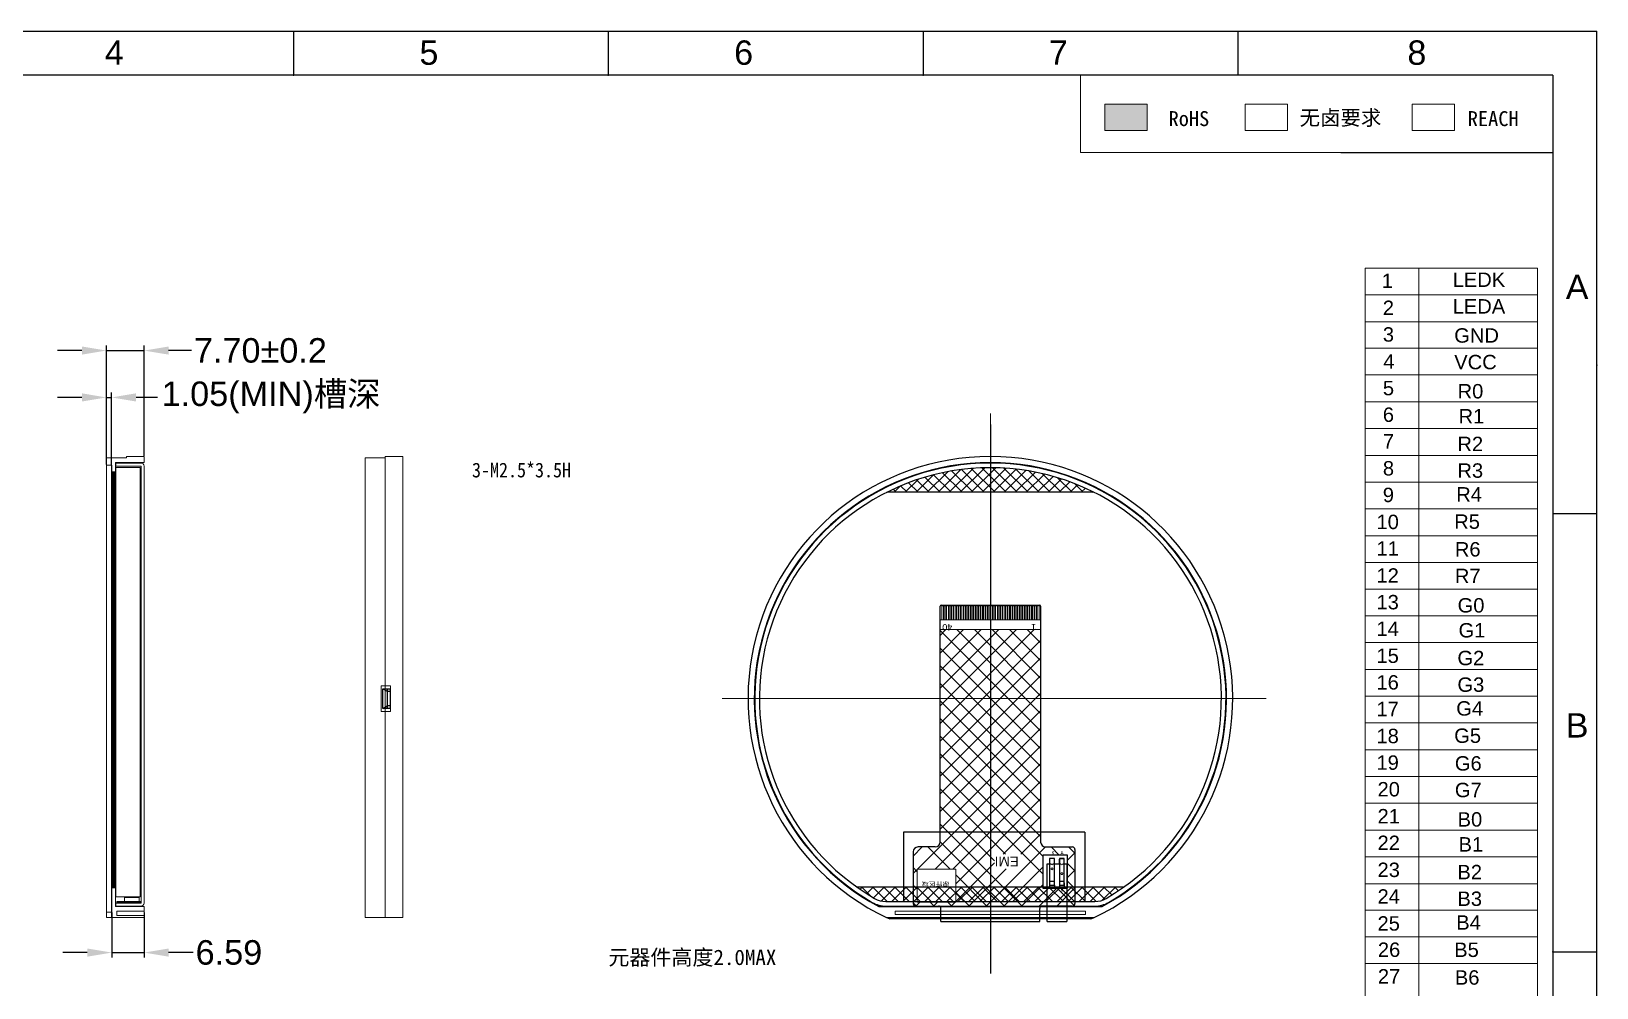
# Model space of a CAD drawing. Header units: millimetres. Extents: x 18626 to 19158, y -7082 to -6706.
# Drawn here: x 18838.5 to 19157.8, y -6901.2 to -6706 of the extents above; entities that cross this region are included whole.
import ezdxf
from ezdxf.enums import TextEntityAlignment as Align
from ezdxf.lldxf.tags import DXFTag

# ---------------------------------------------------------------- set-up
doc = ezdxf.new("R2010")
doc.units = ezdxf.units.MM
doc.header["$LTSCALE"] = 10
doc.layers.get('Defpoints').update_dxf_attribs({"lineweight": 13})
for name, color, linetype in [('1', 7, 'Continuous'), ('FPC', 30, 'Continuous'), ('OBJ-TEXT', 7, 'Continuous'), ('图框', 7, 'Continuous')]:
    doc.layers.add(name, color=color, linetype=linetype)
for name, color, linetype, lineweight in [('DIE_DIM', 12, 'Continuous', 13), ('DIM', 3, 'Continuous', 13), ('DIM（标注）', 3, 'Continuous', 15), ('FPCB', 30, 'Continuous', 35), ('粗实线层', 7, 'Continuous', 18)]:
    doc.layers.add(name, color=color, linetype=linetype, lineweight=lineweight)
doc.styles.add('LTCN', font='swisscl.ttf')
doc.styles.get("Standard").update_dxf_attribs({"font": 'arial.ttf', "height": 5})
doc.styles.add('TsaiPress', font='gbenor.shx', dxfattribs={"width": 0.9, "bigfont": 'gbcbig.shx'})
doc.styles.add('宋体', font='')
doc.styles.get('宋体').set_extended_font_data('SimSun')
tags = doc.linetypes.add('CENTER2', pattern=[1.125, 0.75, -0.125, 0.125, -0.125]).pattern_tags.tags
tags[10:11] = [DXFTag(74, 4), DXFTag(75, 0), DXFTag(340, '0'), DXFTag(46, 1.0), DXFTag(50, 0.0), DXFTag(44, 0.0), DXFTag(45, 0.0)]
tags[8:9] = [DXFTag(74, 4), DXFTag(75, 0), DXFTag(340, '0'), DXFTag(46, 1.0), DXFTag(50, 0.0), DXFTag(44, 0.0), DXFTag(45, 0.0)]
tags[6:7] = [DXFTag(74, 4), DXFTag(75, 0), DXFTag(340, '0'), DXFTag(46, 1.0), DXFTag(50, 0.0), DXFTag(44, 0.0), DXFTag(45, 0.0)]
tags[4:5] = [DXFTag(74, 4), DXFTag(75, 0), DXFTag(340, '0'), DXFTag(46, 1.0), DXFTag(50, 0.0), DXFTag(44, 0.0), DXFTag(45, 0.0)]
doc.dimstyles.new('STANDARD$0', dxfattribs={"dimtxt": 1, "dimasz": 5, "dimexe": 1, "dimexo": 0.1, "dimgap": 0.5, "dimtad": 0, "dimzin": 1, "dimdsep": 46, "dimtxsty": 'Standard', "dimcen": 0.09, "dimclrd": 256, "dimclre": 256, "dimclrt": 256, "dimadec": 0, "dimazin": 2, "dimtfac": 1, "dimtmove": 0, "dimatfit": 3, "dimfxl": 1, "dimtolj": 1, "dimarcsym": 0})

# ---------------------------------------------------------------- blocks, each defined once
blk = doc.blocks.new('*D30')
at = {"layer": 'Defpoints', "linetype": 'ByBlock', "transparency": 16777216}
for p in [(18853.78, -6793), (18861.48, -6792.74)]:
    blk.add_point(p, dxfattribs=at)
at = {"layer": 'DIM（标注）', "linetype": 'ByBlock', "lineweight": -2, "transparency": 16777216}
for p, q in [((18853.78, -6792.9), (18853.78, -6770.13)), ((18861.48, -6792.64), (18861.48, -6770.13)), ((18848.78, -6771.13), (18843.78, -6771.13)), ((18853.78, -6771.13), (18861.48, -6771.13)), ((18871.13, -6771.13), (18866.48, -6771.13)), ((18853.78, -6793), (18853.78, -6793))]:
    blk.add_line(p, q, dxfattribs=at)
at = {"layer": 'DIM（标注）', "linetype": 'ByBlock', "transparency": 16777216}
for points in [[(18853.78, -6771.13), (18848.78, -6771.96), (18848.78, -6770.3)], [(18861.48, -6771.13), (18866.48, -6771.96), (18866.48, -6770.3)]]:
    blk.add_solid(points, dxfattribs=at)
at = {"layer": 'DIM（标注）', "linetype": 'ByBlock', "transparency": 16777216, "insert": (18885.2, -6771.13), "char_height": 5, "attachment_point": 5}
blk.add_mtext('\\A1;7.70%%p0.2', dxfattribs=at)
blk = doc.blocks.new('*D36')
at = {"layer": 'Defpoints', "linetype": 'ByBlock', "transparency": 16777216}
for p in [(18853.78, -6794.5), (18854.83, -6794.5)]:
    blk.add_point(p, dxfattribs=at)
at = {"layer": 'DIM（标注）', "linetype": 'ByBlock', "lineweight": -2, "transparency": 16777216}
for p, q in [((18853.78, -6794.4), (18853.78, -6779.7)), ((18854.83, -6794.4), (18854.83, -6779.7)), ((18848.78, -6780.7), (18843.78, -6780.7)), ((18853.78, -6780.7), (18854.83, -6780.7)), ((18864.21, -6780.7), (18859.83, -6780.7)), ((18853.78, -6794.5), (18853.78, -6794.5))]:
    blk.add_line(p, q, dxfattribs=at)
at = {"layer": 'DIM（标注）', "linetype": 'ByBlock', "transparency": 16777216}
for points in [[(18853.78, -6780.7), (18848.78, -6781.53), (18848.78, -6779.86)], [(18854.83, -6780.7), (18859.83, -6781.53), (18859.83, -6779.86)]]:
    blk.add_solid(points, dxfattribs=at)
at = {"layer": 'DIM（标注）', "linetype": 'ByBlock', "transparency": 16777216, "insert": (18887.39, -6780.7), "char_height": 5, "attachment_point": 5}
blk.add_mtext('\\A1;1.05(MIN){\\fSimSun|b0|i0|c134|p2;槽深}', dxfattribs=at)
blk = doc.blocks.new('*D37')
at = {"layer": 'Defpoints', "linetype": 'ByBlock', "transparency": 16777216}
for p in [(18854.89, -6885.74), (18861.48, -6885.74)]:
    blk.add_point(p, dxfattribs=at)
at = {"layer": 'DIM（标注）', "linetype": 'ByBlock', "lineweight": -2, "transparency": 16777216}
for p, q in [((18854.89, -6885.74), (18854.89, -6885.74)), ((18854.89, -6885.84), (18854.89, -6895.02)), ((18861.48, -6885.84), (18861.48, -6895.02)), ((18849.89, -6894.02), (18844.89, -6894.02)), ((18854.89, -6894.02), (18861.48, -6894.02)), ((18871.48, -6894.02), (18866.48, -6894.02))]:
    blk.add_line(p, q, dxfattribs=at)
at = {"layer": 'DIM（标注）', "linetype": 'ByBlock', "transparency": 16777216}
for points in [[(18854.89, -6894.02), (18849.89, -6894.85), (18849.89, -6893.19)], [(18861.48, -6894.02), (18866.48, -6894.85), (18866.48, -6893.19)]]:
    blk.add_solid(points, dxfattribs=at)
at = {"layer": 'DIM（标注）', "linetype": 'ByBlock', "transparency": 16777216, "insert": (18878.78, -6894.02), "char_height": 5, "attachment_point": 5}
blk.add_mtext('\\A1;6.59', dxfattribs=at)
blk = doc.blocks.new('6FDHGJ')
at = {"color": 2}
for p, q in [((19065.05, -6824.14), (19065.05, -6823.54)), ((19070.25, -6913.37), (19070.25, -6824.14)), ((19070.85, -6913.37), (19070.85, -6824.14)), ((19065.05, -6913.97), (19065.05, -6913.37)), ((19065.05, -6913.37), (19070.25, -6913.37)), ((19065.05, -6913.97), (19070.25, -6913.97))]:
    blk.add_line(p, q, dxfattribs=at)
for centre, start, end in [((19070.25, -6824.14), 0, 90), ((19070.25, -6913.37), 270, 0)]:
    blk.add_arc(centre, 0.6, start, end, dxfattribs=at)
at = {"layer": 'DIM（标注）', "color": 2}
for p, q in [((19070.25, -6823.54), (19065.05, -6823.54)), ((19070.25, -6824.14), (19065.05, -6824.14))]:
    blk.add_line(p, q, dxfattribs=at)
blk = doc.blocks.new('5GGGGG')
at = {"color": 6}
blk.add_line((18394.61, -6852.53), (18414.71, -6852.53), dxfattribs=at)
at = {"color": 6, "lineweight": 0}
for p, q in [((18394.41, -6855.53), (18414.91, -6855.53)), ((18394.41, -6857.53), (18414.91, -6857.53))]:
    blk.add_line(p, q, dxfattribs=at)
at = {"color": 5, "lineweight": 0}
for p, q in [((18413.56, -6857.53), (18394.41, -6876.68)), ((18409.97, -6857.53), (18394.41, -6873.09)), ((18406.38, -6857.53), (18394.41, -6869.5)), ((18402.79, -6857.53), (18394.41, -6865.91)), ((18399.19, -6857.53), (18394.41, -6862.31)), ((18395.6, -6857.53), (18394.41, -6858.72)), ((18394.41, -6857.72), (18414.91, -6878.22)), ((18414.91, -6859.77), (18394.41, -6880.27)), ((18397.81, -6857.53), (18414.91, -6874.63)), ((18401.4, -6857.53), (18414.91, -6871.04)), ((18404.99, -6857.53), (18414.91, -6867.44)), ((18408.59, -6857.53), (18414.91, -6863.85)), ((18412.18, -6857.53), (18414.91, -6860.26)), ((18394.41, -6861.31), (18414.91, -6881.81)), ((18414.91, -6863.37), (18394.41, -6883.87)), ((18394.41, -6864.91), (18414.91, -6885.41)), ((18414.91, -6866.96), (18394.41, -6887.46)), ((18394.41, -6868.5), (18414.91, -6889)), ((18414.91, -6870.55), (18394.41, -6891.05)), ((18394.41, -6872.09), (18414.91, -6892.59)), ((18414.91, -6874.14), (18394.41, -6894.64)), ((18394.41, -6875.68), (18414.91, -6896.18)), ((18414.91, -6877.74), (18394.41, -6898.24)), ((18394.41, -6879.27), (18414.91, -6899.77)), ((18414.91, -6881.33), (18389.8, -6906.43)), ((18414.91, -6884.92), (18393.4, -6906.43)), ((18394.41, -6882.87), (18415.34, -6903.8)), ((18394.41, -6886.46), (18415.34, -6907.39)), ((18414.91, -6888.51), (18396.99, -6906.43)), ((18394.41, -6890.05), (18407.71, -6903.35)), ((18414.91, -6892.1), (18397.59, -6909.42)), ((18394.41, -6893.64), (18405.5, -6904.73)), ((18394.41, -6897.23), (18411.14, -6913.97)), ((18414.91, -6895.7), (18407.25, -6903.35)), ((18390.74, -6901.9), (18388.91, -6903.74)), ((18391.89, -6901.9), (18396.42, -6906.43)), ((18394.41, -6900.83), (18407.55, -6913.97)), ((18415.89, -6901.9), (18403.82, -6913.97)), ((18414.91, -6899.29), (18410.84, -6903.35)), ((18417.03, -6901.9), (18418.72, -6903.59)), ((18419.48, -6901.9), (18419.48, -6901.9)), ((18420.63, -6901.9), (18421.91, -6903.18)), ((18388.97, -6902.57), (18388.97, -6902.57)), ((18421.91, -6903.06), (18420.41, -6904.56)), ((18388.91, -6906.1), (18389.74, -6906.94)), ((18389.74, -6906.49), (18388.91, -6907.33)), ((18405.5, -6905.11), (18397.59, -6913.01)), ((18397.59, -6907.6), (18403.96, -6913.97)), ((18407.86, -6906.34), (18400.23, -6913.97)), ((18415.34, -6906.04), (18407.41, -6913.97)), ((18420.41, -6905.27), (18421.91, -6906.77)), ((18421.91, -6906.66), (18420.41, -6908.16)), ((18388.91, -6909.69), (18389.74, -6910.53)), ((18389.74, -6910.09), (18388.91, -6910.92)), ((18397.59, -6911.2), (18400.37, -6913.97)), ((18415.34, -6909.63), (18411, -6913.97)), ((18418.23, -6910.33), (18414.6, -6913.97)), ((18421.91, -6910.25), (18418.19, -6913.97)), ((18418.28, -6910.33), (18421.91, -6913.96)), ((18420.41, -6908.87), (18421.91, -6910.37)), ((18388.91, -6913.29), (18389.59, -6913.97)), ((18390.26, -6913.16), (18389.45, -6913.97)), ((18392.37, -6913.16), (18393.18, -6913.97)), ((18393.86, -6913.16), (18393.04, -6913.97)), ((18395.96, -6913.16), (18396.78, -6913.97)), ((18397.45, -6913.16), (18396.63, -6913.97)), ((18421.91, -6913.84), (18421.85, -6913.9))]:
    blk.add_line(p, q, dxfattribs=at)
for p, q in [((18418.73, -6904.22), (18419.71, -6904.22)), ((18418.73, -6905.22), (18418.73, -6904.42)), ((18416.73, -6909.72), (18416.73, -6910.22)), ((18417.73, -6910.22), (18416.73, -6910.22)), ((18417.73, -6909.72), (18417.73, -6910.22)), ((18418.73, -6909.72), (18418.73, -6910.22)), ((18419.73, -6910.22), (18418.73, -6910.22)), ((18419.73, -6909.22), (18419.73, -6909.72)), ((18419.73, -6909.72), (18419.73, -6910.22)), ((18421.41, -6913.97), (18415.23, -6913.97))]:
    blk.add_line(p, q)
at = {"color": 6, "lineweight": 0}
for points in [[(18394.73, -6855.53), (18395.08, -6855.53), (18395.08, -6852.73), (18394.96, -6852.53), (18394.86, -6852.53), (18394.73, -6852.73)], [(18395.23, -6855.53), (18395.58, -6855.53), (18395.58, -6852.73), (18395.46, -6852.53), (18395.36, -6852.53), (18395.23, -6852.73)], [(18395.73, -6855.53), (18396.08, -6855.53), (18396.08, -6852.73), (18395.96, -6852.53), (18395.86, -6852.53), (18395.73, -6852.73)], [(18396.23, -6855.53), (18396.58, -6855.53), (18396.58, -6852.73), (18396.46, -6852.53), (18396.36, -6852.53), (18396.23, -6852.73)], [(18396.73, -6855.53), (18397.08, -6855.53), (18397.08, -6852.73), (18396.96, -6852.53), (18396.86, -6852.53), (18396.73, -6852.73)], [(18397.23, -6855.53), (18397.58, -6855.53), (18397.58, -6852.73), (18397.46, -6852.53), (18397.36, -6852.53), (18397.23, -6852.73)], [(18397.73, -6855.53), (18398.08, -6855.53), (18398.08, -6852.73), (18397.96, -6852.53), (18397.86, -6852.53), (18397.73, -6852.73)], [(18398.23, -6855.53), (18398.58, -6855.53), (18398.58, -6852.73), (18398.46, -6852.53), (18398.36, -6852.53), (18398.23, -6852.73)], [(18398.73, -6855.53), (18399.08, -6855.53), (18399.08, -6852.73), (18398.96, -6852.53), (18398.86, -6852.53), (18398.73, -6852.73)], [(18399.23, -6855.53), (18399.58, -6855.53), (18399.58, -6852.73), (18399.46, -6852.53), (18399.36, -6852.53), (18399.23, -6852.73)], [(18399.73, -6855.53), (18400.08, -6855.53), (18400.08, -6852.73), (18399.96, -6852.53), (18399.86, -6852.53), (18399.73, -6852.73)], [(18400.23, -6855.53), (18400.58, -6855.53), (18400.58, -6852.73), (18400.46, -6852.53), (18400.36, -6852.53), (18400.23, -6852.73)], [(18400.73, -6855.53), (18401.08, -6855.53), (18401.08, -6852.73), (18400.96, -6852.53), (18400.86, -6852.53), (18400.73, -6852.73)], [(18401.23, -6855.53), (18401.58, -6855.53), (18401.58, -6852.73), (18401.46, -6852.53), (18401.36, -6852.53), (18401.23, -6852.73)], [(18401.73, -6855.53), (18402.08, -6855.53), (18402.08, -6852.73), (18401.96, -6852.53), (18401.86, -6852.53), (18401.73, -6852.73)], [(18402.23, -6855.53), (18402.58, -6855.53), (18402.58, -6852.73), (18402.46, -6852.53), (18402.36, -6852.53), (18402.23, -6852.73)], [(18402.73, -6855.53), (18403.08, -6855.53), (18403.08, -6852.73), (18402.96, -6852.53), (18402.86, -6852.53), (18402.73, -6852.73)], [(18403.23, -6855.53), (18403.58, -6855.53), (18403.58, -6852.73), (18403.46, -6852.53), (18403.36, -6852.53), (18403.23, -6852.73)], [(18403.73, -6855.53), (18404.08, -6855.53), (18404.08, -6852.73), (18403.96, -6852.53), (18403.86, -6852.53), (18403.73, -6852.73)], [(18404.23, -6855.53), (18404.58, -6855.53), (18404.58, -6852.73), (18404.46, -6852.53), (18404.36, -6852.53), (18404.23, -6852.73)], [(18404.73, -6855.53), (18405.08, -6855.53), (18405.08, -6852.73), (18404.96, -6852.53), (18404.86, -6852.53), (18404.73, -6852.73)], [(18405.23, -6855.53), (18405.58, -6855.53), (18405.58, -6852.73), (18405.46, -6852.53), (18405.36, -6852.53), (18405.23, -6852.73)], [(18405.73, -6855.53), (18406.08, -6855.53), (18406.08, -6852.73), (18405.96, -6852.53), (18405.86, -6852.53), (18405.73, -6852.73)], [(18406.23, -6855.53), (18406.58, -6855.53), (18406.58, -6852.73), (18406.46, -6852.53), (18406.36, -6852.53), (18406.23, -6852.73)], [(18406.73, -6855.53), (18407.08, -6855.53), (18407.08, -6852.73), (18406.96, -6852.53), (18406.86, -6852.53), (18406.73, -6852.73)], [(18407.23, -6855.53), (18407.58, -6855.53), (18407.58, -6852.73), (18407.46, -6852.53), (18407.36, -6852.53), (18407.23, -6852.73)], [(18407.73, -6855.53), (18408.08, -6855.53), (18408.08, -6852.73), (18407.96, -6852.53), (18407.86, -6852.53), (18407.73, -6852.73)], [(18408.23, -6855.53), (18408.58, -6855.53), (18408.58, -6852.73), (18408.46, -6852.53), (18408.36, -6852.53), (18408.23, -6852.73)], [(18408.73, -6855.53), (18409.08, -6855.53), (18409.08, -6852.73), (18408.96, -6852.53), (18408.86, -6852.53), (18408.73, -6852.73)], [(18409.23, -6855.53), (18409.58, -6855.53), (18409.58, -6852.73), (18409.46, -6852.53), (18409.36, -6852.53), (18409.23, -6852.73)], [(18409.73, -6855.53), (18410.08, -6855.53), (18410.08, -6852.73), (18409.96, -6852.53), (18409.86, -6852.53), (18409.73, -6852.73)], [(18410.23, -6855.53), (18410.58, -6855.53), (18410.58, -6852.73), (18410.46, -6852.53), (18410.36, -6852.53), (18410.23, -6852.73)], [(18410.73, -6855.53), (18411.08, -6855.53), (18411.08, -6852.73), (18410.96, -6852.53), (18410.86, -6852.53), (18410.73, -6852.73)], [(18411.23, -6855.53), (18411.58, -6855.53), (18411.58, -6852.73), (18411.46, -6852.53), (18411.36, -6852.53), (18411.23, -6852.73)], [(18411.73, -6855.53), (18412.08, -6855.53), (18412.08, -6852.73), (18411.96, -6852.53), (18411.86, -6852.53), (18411.73, -6852.73)], [(18412.23, -6855.53), (18412.58, -6855.53), (18412.58, -6852.73), (18412.46, -6852.53), (18412.36, -6852.53), (18412.23, -6852.73)], [(18412.73, -6855.53), (18413.08, -6855.53), (18413.08, -6852.73), (18412.96, -6852.53), (18412.86, -6852.53), (18412.73, -6852.73)], [(18413.23, -6855.53), (18413.58, -6855.53), (18413.58, -6852.73), (18413.46, -6852.53), (18413.36, -6852.53), (18413.23, -6852.73)], [(18413.73, -6855.53), (18414.08, -6855.53), (18414.08, -6852.73), (18413.96, -6852.53), (18413.86, -6852.53), (18413.73, -6852.73)], [(18414.23, -6855.53), (18414.58, -6855.53), (18414.58, -6852.73), (18414.46, -6852.53), (18414.36, -6852.53), (18414.23, -6852.73)]]:
    blk.add_lwpolyline(points, close=True, dxfattribs=at)
for points in [[(18420.41, -6910.33), (18420.41, -6903.59), (18415.34, -6903.59), (18415.34, -6910.33)], [(18417.73, -6909.72), (18417.73, -6904.22), (18416.73, -6904.22), (18416.73, -6909.72)], [(18419.73, -6909.72), (18419.73, -6904.22), (18418.73, -6904.22), (18418.73, -6909.72)]]:
    blk.add_lwpolyline(points, close=True)
at = {"color": 6}
for centre, start, end in [((18394.61, -6852.73), 90, 180), ((18414.71, -6852.73), 0, 90)]:
    blk.add_arc(centre, 0.2, start, end, dxfattribs=at)
for centre, start, end in [((18389.41, -6913.47), 180, 270), ((18394.08, -6914.47), 0, 90), ((18415.23, -6914.47), 90, 180), ((18421.41, -6913.47), 270, 0)]:
    blk.add_arc(centre, 0.5, start, end)
at = {"layer": 'DIM（标注）'}
for p, q in [((18394.08, -6913.97), (18389.41, -6913.97)), ((18393.68, -6913.97), (18415.23, -6913.97))]:
    blk.add_line(p, q, dxfattribs=at)
at = {"layer": 'DIM（标注）', "color": 0}
blk.add_lwpolyline([(18397.59, -6913.16), (18397.59, -6906.43), (18389.74, -6906.43), (18389.74, -6913.16)], close=True, dxfattribs=at)
at = {"layer": 'FPC', "color": 30}
for p, q in [((18394.41, -6900.9), (18394.41, -6852.73)), ((18414.91, -6852.73), (18414.91, -6900.9)), ((18393.41, -6901.9), (18389.91, -6901.9)), ((18391.91, -6901.9), (18390.91, -6901.9)), ((18415.91, -6901.9), (18421.41, -6901.9))]:
    blk.add_line(p, q, dxfattribs=at)
at = {"layer": 'FPC', "color": 6}
for p, q in [((18393.41, -6901.9), (18389.91, -6901.9)), ((18391.91, -6901.9), (18390.91, -6901.9)), ((18415.91, -6901.9), (18419.91, -6901.9)), ((18388.91, -6902.9), (18388.91, -6913.47)), ((18421.91, -6902.4), (18421.91, -6913.47)), ((18394.58, -6917.1), (18394.58, -6914.47)), ((18414.73, -6917.1), (18414.73, -6914.47)), ((18394.58, -6917.1), (18414.73, -6917.1))]:
    blk.add_line(p, q, dxfattribs=at)
for centre, start, end in [((18389.91, -6902.9), 90, 180), ((18393.41, -6900.9), 270, 0), ((18415.91, -6900.9), 180, 270)]:
    blk.add_arc(centre, 1, start, end, dxfattribs=at)
at = {"layer": 'FPC', "color": 30}
for centre, start, end in [((18389.91, -6902.9), 90, 180), ((18393.41, -6900.9), 270, 0), ((18415.91, -6900.9), 180, 270)]:
    blk.add_arc(centre, 1, start, end, dxfattribs=at)
at = {"layer": 'FPC'}
blk.add_arc((18421.41, -6902.4), 0.5, 0, 90, dxfattribs=at)
at = {"color": 6, "lineweight": 0, "width": 1.0173, "attachment_point": 1, "rotation": 180}
for s, insert, char_height in [('40', (18396.89, -6857.71), 1.313), ('1', (18414, -6857.71), 1.31)]:
    blk.add_mtext(s, dxfattribs=dict(at, insert=insert, char_height=char_height))
at = {"layer": 'DIM（标注）', "color": 0, "attachment_point": 1, "rotation": 180}
for s, insert, char_height, width in [('\\fArial|b0|i0|c0|p32;EMI', (18410.47, -6905.84), 1.9905, 36.6354), ('\\fSimSun|b0|i0|c134|p0;原件区域', (18396.28, -6910.05), 1, 18.4052)]:
    blk.add_mtext(s, dxfattribs=dict(at, insert=insert, char_height=char_height, width=width))
at = {"layer": 'FPCB', "color": 0, "lineweight": 5, "insert": (18418.96, -6911.04), "char_height": 0.75, "width": 0.75, "attachment_point": 3, "rotation": 180, "style": 'LTCN'}
blk.add_mtext('A', dxfattribs=at)
blk = doc.blocks.new('AGAH')
h = blk.add_hatch()
h.set_pattern_fill('ANSI37', color=6, scale=0.5, style=0)
h.set_pattern_definition([(45, (-11665.2197, -362.1488), (-1.122532015, 1.122532015), []), (135, (-11665.2197, -362.1488), (-1.122532015, -1.122532015), [])])
h.paths.add_polyline_path([(18319.13, -7353.43, 0.236677), (18276.88, -7353.43)])
h.paths.add_polyline_path([(18270.68, -7433.96, 0.023266), (18274.37, -7436.33, 0.132113), (18276.7, -7436.96), (18319.31, -7436.96, 0.132113), (18321.65, -7436.33, 0.023266), (18325.33, -7433.96)])
at = {"color": 1, "linetype": 'CENTER2'}
blk.add_line((18298.01, -7339.62), (18298.01, -7451.64), dxfattribs=at)
at = {"color": 6}
for p, q in [((18319.13, -7353.43), (18276.88, -7353.43)), ((18270.68, -7433.96), (18325.33, -7433.96))]:
    blk.add_line(p, q, dxfattribs=at)
at = {"color": 2}
blk.add_line((18276.7, -7436.96), (18319.31, -7436.96), dxfattribs=at)
for centre, radius, start, end in [((18298.01, -7395.56), 47.13, 300.1044, 239.8956), ((18276.7, -7432.31), 4.65, 239.8956, 270), ((18319.31, -7432.31), 4.65, 270, 300.1044)]:
    blk.add_arc(centre, radius, start, end, dxfattribs=at)

msp = doc.modelspace()

# ---------------------------------------------------------------- hatches: boundary and pattern name
at = {"layer": 'DIM', "lineweight": 15}
msp.add_hatch(color=256, dxfattribs=at).paths.add_polyline_path([(19057.468, -6720.818), (19057.468, -6726.216), (19066.104, -6726.216), (19066.104, -6720.818)])

# ---------------------------------------------------------------- linework, layer by layer
for p, q in [((19105.662, -6730.706), (19148.898, -6730.706)), ((19148.898, -6804.392), (19157.846, -6804.392)), ((19016.391, -6869.464), (19016.391, -6883.584)), ((19053.391, -6869.464), (19016.391, -6869.464)), ((19053.391, -6869.464), (19053.391, -6883.584)), ((19148.898, -6893.879), (19157.846, -6893.879))]:
    msp.add_line(p, q)
at = {"lineweight": -3}
msp.add_line((19148.898, -6739.471), (19148.898, -6864.88), dxfattribs=at)
at = {"lineweight": 0}
for p, q in [((19110.588, -6754.29), (19145.795, -6754.29)), ((19110.588, -6754.29), (19110.588, -6972.72)), ((19121.531, -6754.29), (19121.531, -6972.72)), ((19145.795, -6754.29), (19145.795, -6972.72)), ((19110.588, -6759.725), (19145.795, -6759.725)), ((19110.588, -6765.233), (19145.795, -6765.233)), ((19110.588, -6770.668), (19145.795, -6770.668)), ((19110.588, -6776.104), (19145.795, -6776.104)), ((19110.588, -6781.612), (19145.795, -6781.612)), ((19110.588, -6787.047), (19145.795, -6787.047)), ((19110.588, -6792.554), (19145.795, -6792.554)), ((19110.588, -6797.99), (19145.795, -6797.99)), ((19110.588, -6803.426), (19145.795, -6803.426)), ((19110.588, -6808.933), (19145.795, -6808.933)), ((19110.588, -6814.369), (19145.795, -6814.369)), ((19110.588, -6819.804), (19145.795, -6819.804)), ((19110.588, -6825.312), (19145.795, -6825.312)), ((19110.588, -6830.747), (19145.795, -6830.747)), ((19110.588, -6836.255), (19145.795, -6836.255)), ((19110.588, -6841.69), (19145.795, -6841.69)), ((19110.588, -6847.126), (19145.795, -6847.126)), ((19110.588, -6852.633), (19145.795, -6852.633)), ((19110.588, -6858.069), (19145.795, -6858.069)), ((19110.588, -6863.504), (19145.795, -6863.504)), ((19110.588, -6869.012), (19145.795, -6869.012)), ((19110.588, -6874.448), (19145.795, -6874.448)), ((19110.588, -6879.955), (19145.795, -6879.955)), ((19110.588, -6885.391), (19145.795, -6885.391)), ((19110.588, -6890.826), (19145.795, -6890.826)), ((19110.588, -6896.262), (19145.866, -6896.262))]:
    msp.add_line(p, q, dxfattribs=at)
at = {"color": 2}
for p, q in [((18910.155, -6840.184), (18911.655, -6840.184)), ((18910.155, -6844.184), (18910.155, -6840.184)), ((18910.155, -6840.184), (18911.055, -6840.684)), ((18911.055, -6840.184), (18911.055, -6844.184)), ((18911.055, -6840.684), (18911.655, -6840.684)), ((18911.655, -6840.184), (18911.655, -6844.184)), ((18910.155, -6844.184), (18911.055, -6843.684)), ((18911.655, -6844.184), (18910.155, -6844.184)), ((18911.655, -6843.684), (18911.055, -6843.684)), ((19012.834, -6884.534), (19055.448, -6884.534))]:
    msp.add_line(p, q, dxfattribs=at)
at = {"color": 0}
msp.add_line((19011.352, -6884.634), (19056.929, -6884.634), dxfattribs=at)
at = {"color": 246}
for p, q in [((19054.662, -6887.164), (19013.62, -6887.164)), ((19054.618, -6886.964), (19013.663, -6886.964))]:
    msp.add_line(p, q, dxfattribs=at)
at = {"color": 0}
for radius, start, end in [(49.44, 295.34834, 244.65166), (48.18, 298.22817, 241.77183)]:
    msp.add_arc((19034.141, -6842.184), radius, start, end, dxfattribs=at)
at = {"color": 2}
for centre, radius, start, end in [((19034.141, -6842.184), 48.08, 300.10439, 239.89561), ((19012.834, -6878.934), 5.6, 239.89561, 270), ((19055.448, -6878.934), 5.6, 270, 300.10439)]:
    msp.add_arc(centre, radius, start, end, dxfattribs=at)
at = {"color": 246}
for radius, start, end in [(49.44, 244.65166, 245.4763), (49.24, 245.14745, 245.42577), (49.24, 294.57423, 294.85255), (49.44, 294.5237, 295.34834)]:
    msp.add_arc((19034.141, -6842.184), radius, start, end, dxfattribs=at)
msp.add_point((19148.898, -6893.879))
at = {"layer": '1', "color": 7}
for p, q in [((19111.539, -6730.719), (19148.898, -6730.719)), ((19148.898, -6864.766), (19148.898, -6991.361))]:
    msp.add_line(p, q, dxfattribs=at)
msp.add_lwpolyline([(19148.898, -6730.706), (19148.898, -6864.766)], dxfattribs=at)
at = {"layer": 'DIM', "lineweight": 15}
for points in [[(19052.531, -6714.905), (19052.531, -6730.706), (19148.898, -6730.706), (19148.898, -6714.905)], [(19057.468, -6720.818), (19066.104, -6720.818), (19066.104, -6726.216), (19057.468, -6726.216)], [(19086.131, -6720.818), (19094.767, -6720.818), (19094.767, -6726.216), (19086.131, -6726.216)], [(19120.214, -6720.818), (19128.85, -6720.818), (19128.85, -6726.216), (19120.214, -6726.216)]]:
    msp.add_lwpolyline(points, close=True, dxfattribs=at)
at = {"layer": 'DIM（标注）', "color": 1}
for p, q in [((19034.141, -6894.483), (19034.141, -6783.967)), ((18979.399, -6842.184), (19090.392, -6842.184))]:
    msp.add_line(p, q, dxfattribs=at)
at = {"layer": 'DIM（标注）', "color": 0}
for p, q in [((18857.878, -6793.004), (18853.778, -6793.004)), ((18853.778, -6886.864), (18853.778, -6793.004)), ((18861.478, -6792.744), (18857.878, -6792.744)), ((18857.878, -6793.004), (18857.878, -6792.744)), ((18861.478, -6794.004), (18861.478, -6792.744)), ((18910.655, -6793.004), (18906.555, -6793.004)), ((18906.555, -6886.864), (18906.555, -6793.004)), ((18914.255, -6792.744), (18910.655, -6792.744)), ((18910.655, -6886.864), (18910.655, -6792.744)), ((18914.255, -6792.744), (18914.255, -6886.864)), ((18853.778, -6794.504), (18854.888, -6794.504)), ((18854.888, -6886.864), (18854.888, -6794.504)), ((18854.888, -6795.904), (18855.628, -6795.904)), ((18861.478, -6794.004), (18855.628, -6794.004)), ((18855.628, -6884.634), (18855.628, -6794.004)), ((18909.855, -6839.584), (18911.755, -6839.584)), ((18909.855, -6844.784), (18909.855, -6839.584)), ((18911.755, -6839.584), (18911.755, -6844.784)), ((18911.755, -6844.784), (18909.855, -6844.784)), ((18854.868, -6880.804), (18855.628, -6880.804)), ((18853.778, -6885.741), (18854.888, -6885.741)), ((18855.628, -6884.634), (18861.478, -6884.634)), ((18861.478, -6884.634), (18861.478, -6886.864)), ((19014.745, -6885.534), (19053.537, -6885.534)), ((19014.745, -6886.278), (19014.745, -6885.534)), ((19053.537, -6886.278), (19053.537, -6885.534)), ((18861.478, -6886.864), (18853.778, -6886.864)), ((18914.255, -6886.864), (18906.555, -6886.864)), ((19055.307, -6886.864), (19012.975, -6886.864)), ((19053.537, -6886.278), (19014.745, -6886.278))]:
    msp.add_line(p, q, dxfattribs=at)
at = {"layer": 'DIM（标注）', "color": 5}
for p, q in [((18854.828, -6886.864), (18854.828, -6794.504)), ((18855.878, -6883.734), (18855.878, -6883.934))]:
    msp.add_line(p, q, dxfattribs=at)
at = {"layer": 'DIM（标注）', "color": 64}
for p, q in [((18854.968, -6880.804), (18854.968, -6795.904)), ((18855.128, -6880.804), (18855.128, -6795.904)), ((18855.278, -6880.804), (18855.278, -6795.904)), ((18855.428, -6880.804), (18855.428, -6795.904))]:
    msp.add_line(p, q, dxfattribs=at)
at = {"layer": 'DIM（标注）', "color": 4}
for p, q in [((18855.678, -6795.004), (18860.678, -6795.004)), ((18855.678, -6882.654), (18855.678, -6795.004)), ((18860.678, -6882.654), (18860.678, -6795.004)), ((18855.678, -6882.654), (18860.678, -6882.654)), ((18855.883, -6885.534), (18861.478, -6885.534)), ((18855.883, -6885.534), (18855.883, -6886.478)), ((18855.883, -6886.478), (18861.478, -6886.478))]:
    msp.add_line(p, q, dxfattribs=at)
at = {"layer": 'DIM（标注）', "color": 2}
for p, q in [((19046.216, -6875.913), (19046.216, -6879.413)), ((19047.216, -6875.913), (19047.216, -6879.413)), ((19048.216, -6875.913), (19048.216, -6879.413)), ((19049.216, -6875.913), (19049.216, -6879.413))]:
    msp.add_line(p, q, dxfattribs=at)
at = {"layer": 'DIM（标注）', "color": 42}
for p, q in [((18855.878, -6883.734), (18855.878, -6883.604)), ((18855.878, -6883.604), (18860.878, -6883.604)), ((18855.878, -6883.734), (18860.878, -6883.734))]:
    msp.add_line(p, q, dxfattribs=at)
at = {"layer": 'DIM（标注）', "color": 6}
msp.add_lwpolyline([(18860.478, -6882.804), (18860.478, -6883.604), (18857.478, -6883.604), (18857.478, -6882.804)], close=True, dxfattribs=at)
at = {"layer": 'DIM（标注）', "color": 2}
for centre in [(19046.716, -6876.913), (19048.716, -6877.913)]:
    msp.add_circle(centre, 0.2, dxfattribs=at)
for centre in [(19046.716, -6875.913), (19048.716, -6875.913)]:
    msp.add_arc(centre, 0.2, 180, 0, dxfattribs=at)
at = {"layer": 'FPC', "color": 30}
for p, q in [((19045.716, -6887.664), (19045.716, -6875.913)), ((19045.716, -6875.913), (19046.516, -6875.913)), ((19046.916, -6875.913), (19048.516, -6875.913)), ((19048.916, -6875.913), (19049.716, -6875.913)), ((19049.716, -6875.913), (19049.716, -6887.664)), ((19045.716, -6887.664), (19049.716, -6887.664))]:
    msp.add_line(p, q, dxfattribs=at)
at = {"layer": 'FPC', "color": 2}
for p, q in [((19046.216, -6879.413), (19047.216, -6879.413)), ((19048.216, -6879.413), (19049.216, -6879.413))]:
    msp.add_line(p, q, dxfattribs=at)
at = {"layer": '图框'}
for p, q in [((18626.294, -6705.957), (19157.846, -6705.957)), ((18891.982, -6705.957), (18891.982, -6714.905)), ((18956.188, -6705.957), (18956.188, -6714.905)), ((19020.395, -6705.957), (19020.395, -6714.905)), ((19084.602, -6705.957), (19084.602, -6714.905)), ((19157.846, -7081.802), (19157.846, -6705.957)), ((19148.898, -6714.905), (18635.243, -6714.905)), ((19148.898, -6714.905), (19148.898, -7072.853))]:
    msp.add_line(p, q, dxfattribs=at)
for p in [(18891.982, -6714.905), (18956.188, -6714.905), (19020.395, -6714.905), (19157.846, -6774.112)]:
    msp.add_point(p, dxfattribs=at)
at = {"layer": '粗实线层', "lineweight": -3}
msp.add_line((19148.898, -6739.471), (19148.898, -6880.312), dxfattribs=at)

# ---------------------------------------------------------------- block references
for name, p in [('AGAH', (736.134, 553.377)), ('5GGGGG', (629.482, 29.435))]:
    msp.add_blockref(name, p)
at = {"layer": 'DIM（标注）'}
msp.add_blockref('6FDHGJ', (-209.375, 29.435), dxfattribs=at)

# ---------------------------------------------------------------- texts
at = {"lineweight": 0}
for s, height, p in [('1', 2.94, (19113.984, -6758.367)), ('LEDK', 2.9401, (19128.456, -6758.142)), ('2', 2.94, (19114.203, -6763.874)), ('LEDA', 2.9401, (19128.456, -6763.577)), ('3', 2.94, (19114.213, -6769.309)), ('GND', 2.9401, (19128.782, -6769.515)), ('4', 2.94, (19114.312, -6774.817)), ('VCC', 2.9401, (19128.782, -6774.951)), ('5', 2.94, (19114.22, -6780.253)), ('R0', 2.9401, (19129.467, -6780.902)), ('6', 2.94, (19114.209, -6785.688)), ('R1', 2.9401, (19129.66, -6785.999)), ('7', 2.94, (19114.231, -6791.124)), ('R2', 2.9401, (19129.43, -6791.659)), ('8', 2.94, (19114.22, -6796.631)), ('R3', 2.9401, (19129.43, -6797.095)), ('9', 2.94, (19114.209, -6802.067)), ('R4', 2.9401, (19129.19, -6801.95)), ('10', 2.9401, (19112.911, -6807.574)), ('R5', 2.9401, (19128.774, -6807.518)), ('11', 2.9401, (19112.911, -6813.01)), ('R6', 2.9401, (19128.906, -6813.17)), ('12', 2.9401, (19112.911, -6818.517)), ('R7', 2.9401, (19128.906, -6818.606)), ('13', 2.9401, (19112.911, -6823.953)), ('G0', 2.9401, (19129.467, -6824.602)), ('14', 2.9401, (19112.911, -6829.388)), ('G1', 2.9401, (19129.66, -6829.699)), ('15', 2.9401, (19112.911, -6834.896)), ('G2', 2.9401, (19129.43, -6835.359)), ('16', 2.9401, (19112.911, -6840.332)), ('G3', 2.9401, (19129.43, -6840.795)), ('17', 2.9401, (19112.911, -6845.767)), ('G4', 2.9401, (19129.19, -6845.65)), ('18', 2.9401, (19112.911, -6851.274)), ('G5', 2.9401, (19128.774, -6851.218)), ('19', 2.9401, (19112.911, -6856.71)), ('G6', 2.9401, (19128.906, -6856.87)), ('20', 2.9401, (19113.129, -6862.146)), ('G7', 2.9401, (19128.906, -6862.306)), ('21', 2.9401, (19113.129, -6867.653)), ('B0', 2.9401, (19129.467, -6868.302)), ('22', 2.9401, (19113.129, -6873.089)), ('B1', 2.9401, (19129.66, -6873.399)), ('23', 2.9401, (19113.129, -6878.596)), ('B2', 2.9401, (19129.43, -6879.059)), ('24', 2.9401, (19113.129, -6884.032)), ('B3', 2.9401, (19129.43, -6884.495)), ('25', 2.9401, (19113.129, -6889.539)), ('B4', 2.9401, (19129.19, -6889.35)), ('26', 2.9401, (19113.201, -6894.904)), ('B5', 2.9401, (19128.774, -6894.918)), ('27', 2.9401, (19113.201, -6900.339)), ('B6', 2.9401, (19128.906, -6900.57))]:
    msp.add_text(s, height=height, dxfattribs=at).set_placement(p)
at = {"layer": 'DIE_DIM', "linetype": 'ByBlock', "insert": (18928.379, -6794.016), "char_height": 3, "width": 16.281, "attachment_point": 1, "style": 'TsaiPress'}
msp.add_mtext('{\\fKaiTi|b0|i0|c134|p49;3-M2.5*3.5H}', dxfattribs=at)
at = {"layer": 'DIM', "color": 3, "lineweight": 15, "attachment_point": 1}
for s, insert, char_height, width in [('{\\fFangSong_GB2312|b0|i0|c134|p49;RoHS}', (19070.492, -6722.258), 3.05405, 78.40508), ('\\fSimSun|b0|i0|c134|p0;无卤要求', (19097.237, -6722.077), 3.054, 51.66008), ('{\\fFangSong_GB2312|b0|i0|c134|p49;REACH}', (19131.533, -6722.258), 3.05405, 31.02228)]:
    msp.add_mtext(s, dxfattribs=dict(at, insert=insert, char_height=char_height, width=width))
at = {"layer": 'FPCB', "color": 0, "lineweight": 5, "char_height": 0.75, "width": 0.75, "attachment_point": 1, "style": 'LTCN'}
for s, insert in [('K', (19046.614, -6873.285)), ('A', (19048.447, -6873.275))]:
    msp.add_mtext(s, dxfattribs=dict(at, insert=insert))
at = {"layer": 'OBJ-TEXT', "color": 1, "style": '宋体'}
msp.add_text('元器件高度2.0MAX', height=3.14348, dxfattribs=at).set_placement((18973.336, -6896.563), align=Align.CENTER)
at = {"layer": '图框'}
for s, p in [('4', (18853.451, -6712.795)), ('5', (18917.658, -6712.795)), ('6', (18981.865, -6712.795)), ('7', (19046.071, -6712.795)), ('8', (19119.227, -6712.795)), ('A', (19151.539, -6760.635)), ('B', (19151.539, -6850.122))]:
    msp.add_text(s, height=4.971, dxfattribs=at).set_placement(p)

# ---------------------------------------------------------------- dimensions: what is measured, and where the dimension line sits
at = {"layer": 'DIM（标注）', "color": 3}
dim = msp.add_linear_dim(base=(18861.478, -6771.129), p1=(18853.778, -6793.004), p2=(18861.478, -6792.744), dimstyle='STANDARD$0', override={"dimtol": 1, "dimtp": 0.2, "dimtm": 0.2, "dimfxl": 1.5, "dimarcsym": 2}, dxfattribs=at)
dim.commit()
dim.dimension.update_dxf_attribs({"geometry": '*D30', "text_midpoint": (18885.198, -6771.129), "dimtype": 160})
at = {"layer": 'DIM（标注）'}
dim = msp.add_linear_dim(base=(18854.828, -6780.698), p1=(18853.778, -6794.504), p2=(18854.828, -6794.504), text='<>(MIN){\\fSimSun|b0|i0|c134|p2;槽深}', dimstyle='STANDARD$0', override={"dimfxl": 1.5, "dimarcsym": 2}, dxfattribs=at)
dim.commit()
dim.dimension.update_dxf_attribs({"geometry": '*D36', "text_midpoint": (18887.39, -6780.698), "dimtype": 160})
dim = msp.add_linear_dim(base=(18861.478, -6894.02), p1=(18854.888, -6885.741), p2=(18861.478, -6885.741), dimstyle='STANDARD$0', override={"dimfxl": 1.5, "dimarcsym": 2}, dxfattribs=at)
dim.commit()
dim.dimension.update_dxf_attribs({"geometry": '*D37', "text_midpoint": (18878.775, -6894.02)})

doc.saveas('drawing.dxf')
